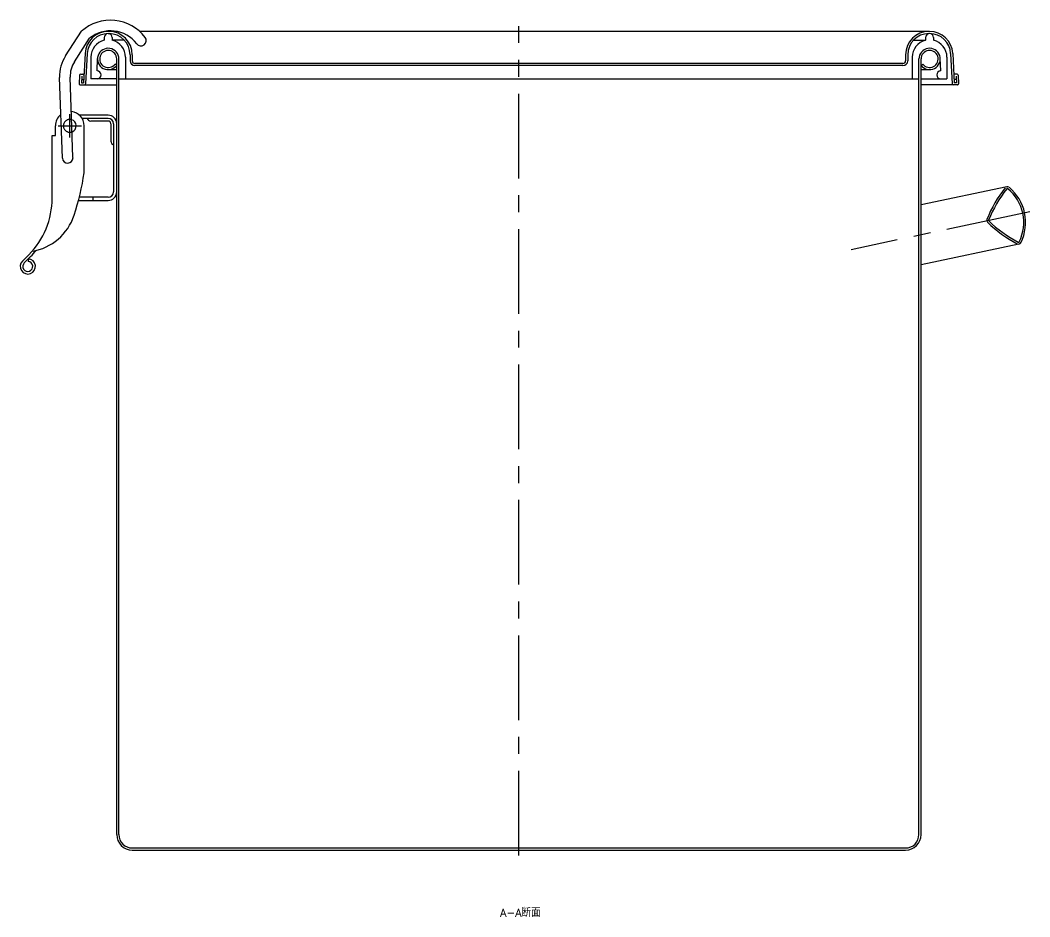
# Model space of a CAD drawing. Extents: x -197 to 717, y -610 to 189.
# Drawn here: x 338.2 to 716.8, y -584.9 to -248.5 of the extents above; entities that cross this region are included whole.
import ezdxf

# ---------------------------------------------------------------- set-up
doc = ezdxf.new("R2010")
doc.units = 0
doc.linetypes.add('CENTER', pattern=[50.8, 31.75, -6.35, 6.35, -6.35])
doc.linetypes.add('DASHED', pattern=[19.05, 12.7, -6.35])
doc.layers.get('0').update_dxf_attribs({"linetype": 'CONTINUOUS'})
doc.layers.add('CENTER', color=1, linetype='CONTINUOUS')
doc.styles.get("Standard").update_dxf_attribs({"font": 'txt.shx', "height": 3, "bigfont": 'bigfont.shx'})

msp = doc.modelspace()

# ---------------------------------------------------------------- linework, layer by layer
at = {"color": 7, "linetype": 'CONTINUOUS'}
for p, q in [((355.19, -261.92), (361.2, -252.67)), ((374.53, -252.77), (371.19, -252.77)), ((371.19, -253.57), (371.5, -253.57)), ((679.2, -252.77), (383.06, -252.77)), ((679.2, -253.57), (678.9, -253.57)), ((358.55, -264.09), (364.24, -255.33)), ((369.7, -255.08), (369.7, -256.08)), ((372.7, -255.08), (372.7, -256.08)), ((377.27, -256.08), (372.7, -256.08)), ((673.12, -256.08), (677.7, -256.08)), ((677.7, -255.08), (677.7, -256.08)), ((680.7, -255.08), (680.7, -256.08)), ((362.5, -261.02), (361.93, -271.97)), ((363.3, -261.06), (362.71, -272.39)), ((687.09, -261.06), (687.68, -272.39)), ((687.89, -261.02), (688.46, -271.97)), ((364.7, -262.4), (364.7, -270.58)), ((367, -267.58), (367.2, -262.9)), ((374.4, -265.48), (373.76, -265)), ((374.4, -554.08), (374.4, -263.08)), ((375.2, -554.08), (375.2, -263.08)), ((377.7, -262.4), (377.7, -270.58)), ((379.4, -261.47), (379.4, -263.77)), ((380.2, -261.47), (380.2, -263.77)), ((669.2, -264.77), (381.2, -264.77)), ((670.2, -261.47), (670.2, -263.77)), ((671, -261.47), (671, -263.77)), ((672.7, -262.4), (672.7, -270.58)), ((675.2, -554.08), (675.2, -263.08)), ((676, -554.08), (676, -263.08)), ((676, -265.48), (676.64, -265)), ((683.4, -267.58), (683.19, -262.9)), ((685.7, -262.4), (685.7, -270.58)), ((360.88, -268.77), (362.1, -268.77)), ((371.2, -267.08), (374.4, -267.08)), ((669.2, -265.57), (381.2, -265.57)), ((676, -267.08), (679.2, -267.08)), ((689.52, -268.77), (688.29, -268.77)), ((354, -300.23), (352.94, -270.03)), ((357.99, -300.09), (356.94, -269.89)), ((360.48, -269.15), (360.31, -272.35)), ((361.25, -269.57), (361.13, -271.97)), ((361.13, -271.97), (361.93, -271.97)), ((361.19, -270.77), (361.99, -270.77)), ((374.4, -270.58), (364.7, -270.58)), ((375.2, -270.58), (675.2, -270.58)), ((676, -270.58), (685.7, -270.58)), ((689.2, -270.77), (688.4, -270.77)), ((689.26, -271.97), (688.46, -271.97)), ((689.14, -269.57), (689.26, -271.97)), ((689.92, -269.15), (690.08, -272.35)), ((360.71, -272.77), (374.4, -272.77)), ((689.68, -272.77), (676, -272.77)), ((371.2, -284.16), (360.37, -284.16)), ((371.2, -285.36), (361.41, -285.36)), ((371.2, -286.36), (364.7, -286.36)), ((372.2, -287.36), (372.2, -293.86)), ((373.2, -287.36), (373.2, -312.96)), ((351.4, -291.76), (351.4, -288.16)), ((362.2, -305.76), (362.2, -288.16)), ((350.2, -315.3), (350.2, -291.76)), ((350.2, -291.76), (351.4, -291.76)), ((708.13, -311), (676, -317.83)), ((360.04, -316.16), (371.2, -316.16)), ((371.2, -314.96), (360.35, -314.96)), ((365.4, -314.96), (365.4, -316.16)), ((712.71, -332.52), (676, -340.32)), ((341.41, -336.51), (339.03, -338.89)), ((342.12, -337.22), (339.74, -339.6)), ((341.27, -338.07), (341.19, -339.06)), ((380.2, -559.08), (670.2, -559.08)), ((380.2, -559.88), (670.2, -559.88))]:
    msp.add_line(p, q, dxfattribs=at)
for centre, radius, start, end in [((372.07, -264.86), 16.34, 37.3016, 131.742), ((371.19, -261.47), 8.7, 90, 177), ((371.19, -261.47), 7.9, 90, 177), ((372.07, -264.86), 12.34, 37.3016, 129.4248), ((371.2, -255.08), 1.5, 0, 180), ((371.5, -261.47), 8.7, 0, 90), ((371.5, -261.47), 7.9, 0, 90), ((678.9, -261.47), 8.7, 90, 180), ((678.9, -261.47), 7.9, 90, 180), ((679.2, -255.08), 1.5, 0, 180), ((679.2, -261.47), 8.7, 3, 90), ((679.2, -261.47), 7.9, 3, 90), ((371.2, -262.4), 6.5, 103.3424, 180), ((371.2, -262.4), 6.5, 0, 76.6576), ((383.48, -256.17), 2, 217.3016, 37.3016), ((679.2, -262.4), 6.5, 103.3424, 180), ((679.2, -262.4), 6.5, 0, 76.6576), ((371.2, -263.08), 4, 0, 323.1301), ((371.2, -263.08), 3.2, 0, 323.1301), ((679.2, -263.08), 4, 216.8699, 180), ((679.2, -263.08), 3.2, 216.8699, 180), ((366.93, -269.54), 14, 147, 182), ((366.93, -269.54), 10, 147, 182), ((381.2, -263.77), 1.8, 180, 270), ((381.2, -263.77), 1, 180, 270), ((669.2, -263.77), 1.8, 270, 0), ((669.2, -263.77), 1, 270, 0), ((360.88, -269.17), 0.4, 90, 177), ((361.68, -269.17), 0.4, 357, 90), ((367, -269.08), 1.5, 270, 90), ((683.4, -269.08), 1.5, 90, 270), ((688.71, -269.17), 0.4, 90, 183), ((689.52, -269.17), 0.4, 3, 90), ((360.71, -272.37), 0.4, 177, 270), ((362.31, -272.37), 0.4, 270, 357), ((688.08, -272.37), 0.4, 183, 270), ((689.68, -272.37), 0.4, 270, 3), ((356.8, -288.16), 5.4, 128.5827, 180), ((356.8, -288.16), 5.4, 0, 83.6767), ((356.8, -288.16), 2.4, 291.0083, 72.9917), ((364.7, -284.86), 1.5, 199.4712, 270), ((371.2, -287.36), 3.2, 0, 90), ((371.2, -287.36), 2, 0, 90), ((371.2, -287.36), 1, 0, 90), ((373.7, -293.86), 1.5, 180, 250.5288), ((356, -300.16), 2, 182, 2), ((263.34, -290.69), 100, 341.9543, 351.3362), ((371.2, -312.96), 2, 270, 0), ((371.2, -312.96), 3.2, 270, 0), ((747.02, -342.06), 50, 142.1222, 157.9034), ((747.02, -342.06), 49.3, 142.1222, 157.9034), ((708.34, -311.98), 0.3, 50.5801, 142.1222), ((708.34, -311.98), 1, 50.5801, 102), ((698.16, -324.37), 16.34, 333.4199, 50.5801), ((698.16, -324.37), 17.04, 333.4199, 50.5801), ((320.2, -315.3), 30, 315, 0), ((339.4, -315.48), 20, 279.3023, 341.9543), ((701.62, -323.63), 1, 157.9034, 226.0966), ((735.6, -288.33), 50, 226.0966, 241.8778), ((701.62, -323.63), 0.3, 157.9034, 226.0966), ((735.6, -288.33), 49.3, 226.0966, 241.8778), ((712.5, -331.54), 0.3, 241.8778, 333.4199), ((712.5, -331.54), 1, 282, 333.4199), ((320.2, -315.3), 31, 315, 320.8189), ((341.05, -340.91), 2.85, 135, 85.4755), ((341.05, -340.91), 1.85, 135, 85.4755), ((380.2, -554.08), 5.8, 180, 270), ((380.2, -554.08), 5, 180, 270), ((670.2, -554.08), 5.8, 270, 0), ((670.2, -554.08), 5, 270, 0)]:
    msp.add_arc(centre, radius, start, end, dxfattribs=at)
at = {"color": 3, "linetype": 'DASHED'}
msp.add_arc((356.8, -288.16), 2.4, 72.9917, 291.0083, dxfattribs=at)
at = {"layer": 'CENTER', "color": 1, "linetype": 'CENTER'}
for p, q in [((525.2, -561.88), (525.2, -250.77)), ((356.8, -292.56), (356.8, -283.76)), ((352.4, -288.16), (361.2, -288.16)), ((716.78, -320.41), (649.82, -334.64))]:
    msp.add_line(p, q, dxfattribs=at)

# ---------------------------------------------------------------- texts
at = {"color": 137, "linetype": 'CONTINUOUS'}
msp.add_text('A-A断面', height=3, dxfattribs=at).set_placement((518.2, -584.88))

doc.saveas('drawing.dxf')
